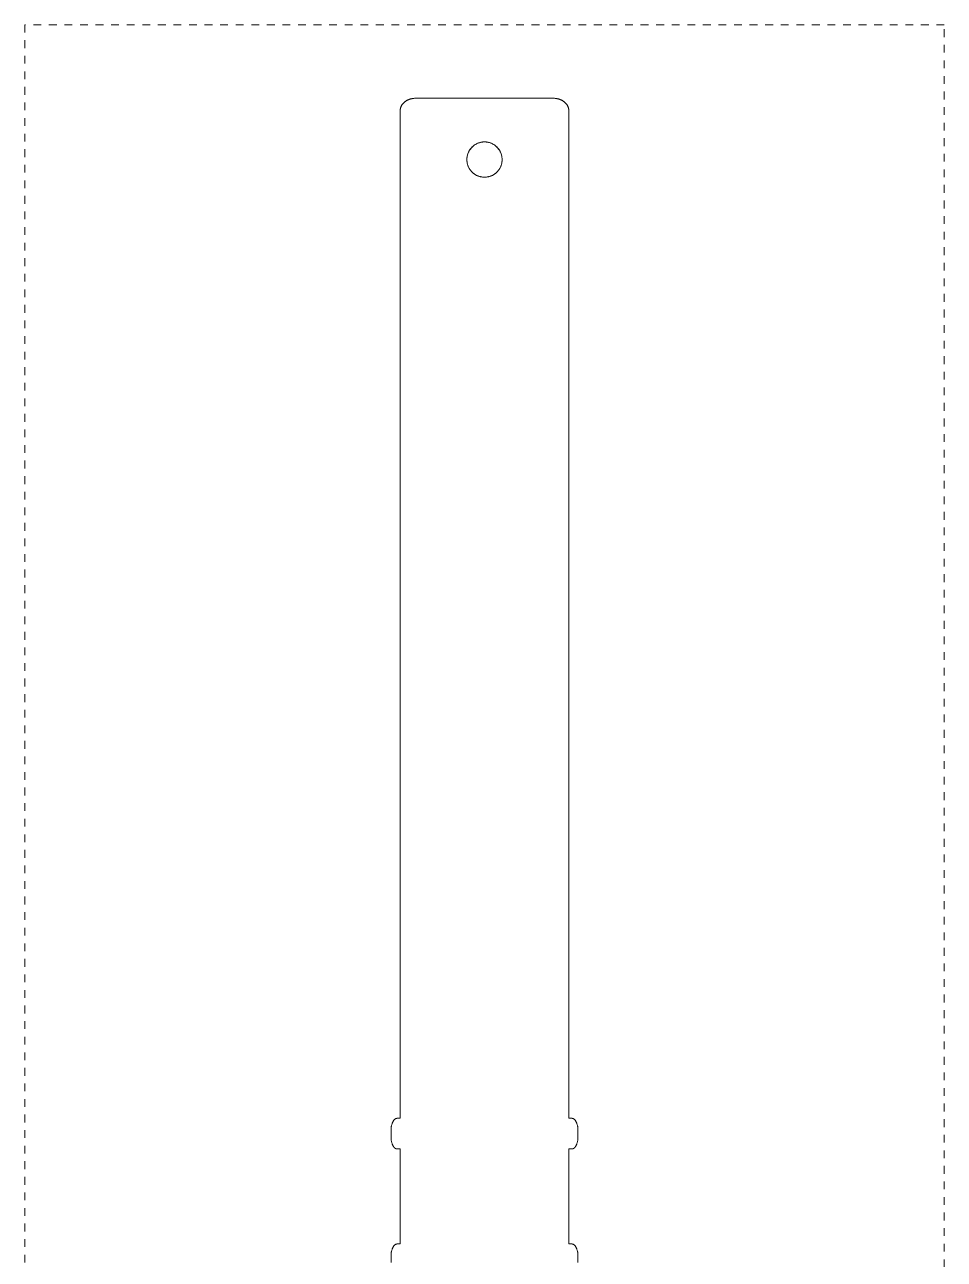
# Model space of a CAD drawing. Header units: inches. Extents: x -10 to 169, y -3 to 129.
# Drawn here: x 54.59 to 66.4, y 13.25 to 29.11 of the extents above; entities that cross this region are included whole.
import ezdxf

# ---------------------------------------------------------------- set-up
doc = ezdxf.new("R2010")
doc.units = ezdxf.units.IN
doc.linetypes.add('HIDDEN', pattern=[1.905, 1.27, -0.635])
doc.layers.add('ZANO_R', color=7, linetype='Continuous', lineweight=0)
doc.layers.add('ZANO_R_przerywana', color=250, linetype='HIDDEN', lineweight=0)

msp = doc.modelspace()

# ---------------------------------------------------------------- linework, layer by layer
at = {"layer": 'ZANO_R'}
for p, q in [((59.4285, 28.0681), (59.43063, 28.07169)), ((59.43063, 28.07169), (59.43286, 28.07521)), ((59.43286, 28.07521), (59.4352, 28.07867)), ((59.4352, 28.07867), (59.43763, 28.08207)), ((59.43763, 28.08207), (59.44015, 28.0854)), ((59.44015, 28.0854), (59.44276, 28.08866)), ((59.44276, 28.08866), (59.44545, 28.09185)), ((59.44545, 28.09185), (59.44827, 28.09502)), ((59.44827, 28.09502), (59.45118, 28.09812)), ((59.45118, 28.09812), (59.45416, 28.10114)), ((59.45416, 28.10114), (59.45722, 28.10409)), ((59.45722, 28.10409), (59.46035, 28.10696)), ((59.46035, 28.10696), (59.46355, 28.10976)), ((59.46355, 28.10976), (59.46681, 28.11248)), ((59.46681, 28.11248), (59.47013, 28.11513)), ((59.47013, 28.11513), (59.47379, 28.1179)), ((59.47379, 28.1179), (59.47751, 28.12059)), ((59.47751, 28.12059), (59.4813, 28.12318)), ((59.4813, 28.12318), (59.48515, 28.12569)), ((59.48515, 28.12569), (59.48905, 28.12811)), ((59.48905, 28.12811), (59.493, 28.13044)), ((59.493, 28.13044), (59.49701, 28.13268)), ((59.49701, 28.13268), (59.50107, 28.13484)), ((59.50107, 28.13484), (59.50517, 28.13691)), ((59.50517, 28.13691), (59.50932, 28.13889)), ((59.50932, 28.13889), (59.51351, 28.14078)), ((59.51351, 28.14078), (59.51773, 28.14258)), ((59.51773, 28.14258), (59.522, 28.1443)), ((59.522, 28.1443), (59.52629, 28.14594)), ((59.52629, 28.14594), (59.53062, 28.14749)), ((59.53062, 28.14749), (59.53498, 28.14895)), ((59.53498, 28.14895), (59.53967, 28.15042)), ((59.53967, 28.15042), (59.54439, 28.15179)), ((59.54439, 28.15179), (59.54914, 28.15307)), ((59.54914, 28.15307), (59.55391, 28.15425)), ((59.55391, 28.15425), (59.5587, 28.15534)), ((59.5587, 28.15534), (59.56352, 28.15633)), ((59.56352, 28.15633), (59.56835, 28.15722)), ((59.56835, 28.15722), (59.5732, 28.15802)), ((59.5732, 28.15802), (59.57808, 28.15873)), ((59.57808, 28.15873), (59.58297, 28.15935)), ((59.58297, 28.15935), (59.58787, 28.15987)), ((59.58787, 28.15987), (59.59278, 28.16029)), ((59.59278, 28.16029), (59.5977, 28.16062)), ((59.5977, 28.16062), (59.60262, 28.16085)), ((59.60262, 28.16085), (59.60755, 28.16099)), ((59.60755, 28.16099), (59.61247, 28.16104)), ((59.61247, 28.16104), (59.82155, 28.16104)), ((59.82155, 28.16104), (59.85975, 28.16104)), ((59.85975, 28.16104), (61.12716, 28.16104)), ((61.12716, 28.16104), (61.16535, 28.16104)), ((61.16535, 28.16104), (61.37443, 28.16104)), ((61.37443, 28.16104), (61.37936, 28.16099)), ((61.37936, 28.16099), (61.38428, 28.16085)), ((61.38428, 28.16085), (61.38921, 28.16062)), ((61.38921, 28.16062), (61.39412, 28.16029)), ((61.39412, 28.16029), (61.39903, 28.15987)), ((61.39903, 28.15987), (61.40394, 28.15935)), ((61.40394, 28.15935), (61.40883, 28.15873)), ((61.40883, 28.15873), (61.41371, 28.15802)), ((61.41371, 28.15802), (61.41856, 28.15722)), ((61.41856, 28.15722), (61.42339, 28.15633)), ((61.42339, 28.15633), (61.42821, 28.15534)), ((61.42821, 28.15534), (61.433, 28.15425)), ((61.433, 28.15425), (61.43777, 28.15307)), ((61.43777, 28.15307), (61.44252, 28.15179)), ((61.44252, 28.15179), (61.44724, 28.15042)), ((61.44724, 28.15042), (61.45193, 28.14895)), ((61.45193, 28.14895), (61.45629, 28.14749)), ((61.45629, 28.14749), (61.46061, 28.14594)), ((61.46061, 28.14594), (61.46491, 28.1443)), ((61.46491, 28.1443), (61.46917, 28.14258)), ((61.46917, 28.14258), (61.4734, 28.14078)), ((61.4734, 28.14078), (61.47759, 28.13889)), ((61.47759, 28.13889), (61.48174, 28.13691)), ((61.48174, 28.13691), (61.48584, 28.13484)), ((61.48584, 28.13484), (61.4899, 28.13268)), ((61.4899, 28.13268), (61.4939, 28.13044)), ((61.4939, 28.13044), (61.49786, 28.12811)), ((61.49786, 28.12811), (61.50176, 28.12569)), ((61.50176, 28.12569), (61.50561, 28.12318)), ((61.50561, 28.12318), (61.50939, 28.12059)), ((61.50939, 28.12059), (61.51312, 28.1179)), ((61.51312, 28.1179), (61.51677, 28.11513)), ((61.51677, 28.11513), (61.5201, 28.11248)), ((61.5201, 28.11248), (61.52336, 28.10976)), ((61.52336, 28.10976), (61.52656, 28.10696)), ((61.52656, 28.10696), (61.52968, 28.10409)), ((61.52968, 28.10409), (61.53274, 28.10114)), ((61.53274, 28.10114), (61.53573, 28.09812)), ((61.53573, 28.09812), (61.53863, 28.09502)), ((61.53863, 28.09502), (61.54146, 28.09185)), ((61.54146, 28.09185), (61.54415, 28.08866)), ((61.54415, 28.08866), (61.54676, 28.0854)), ((61.54676, 28.0854), (61.54928, 28.08207)), ((61.54928, 28.08207), (61.55171, 28.07867)), ((61.55171, 28.07867), (61.55404, 28.07521)), ((61.55404, 28.07521), (61.55628, 28.07169)), ((61.55628, 28.07169), (61.55841, 28.0681)), ((59.41078, 28.00356), (59.41084, 28.00745)), ((59.41078, 26.78308), (59.41078, 28.00356)), ((59.41084, 28.00745), (59.41103, 28.01134)), ((59.41103, 28.01134), (59.41134, 28.01522)), ((59.41134, 28.01522), (59.41177, 28.01909)), ((59.41177, 28.01909), (59.41232, 28.02295)), ((59.41232, 28.02295), (59.41298, 28.02679)), ((59.41298, 28.02679), (59.41377, 28.0306)), ((59.41377, 28.0306), (59.41468, 28.03439)), ((59.41468, 28.03439), (59.41574, 28.03829)), ((59.41574, 28.03829), (59.41693, 28.04216)), ((59.41693, 28.04216), (59.41824, 28.04599)), ((59.41824, 28.04599), (59.41966, 28.04978)), ((59.41966, 28.04978), (59.4212, 28.05352)), ((59.4212, 28.05352), (59.42285, 28.05722)), ((59.42285, 28.05722), (59.42461, 28.06086)), ((59.42461, 28.06086), (59.42647, 28.06445)), ((59.42647, 28.06445), (59.4285, 28.0681)), ((61.55841, 28.0681), (61.56044, 28.06445)), ((61.56044, 28.06445), (61.5623, 28.06086)), ((61.5623, 28.06086), (61.56406, 28.05722)), ((61.56406, 28.05722), (61.56571, 28.05352)), ((61.56571, 28.05352), (61.56725, 28.04978)), ((61.56725, 28.04978), (61.56867, 28.04599)), ((61.56867, 28.04599), (61.56998, 28.04216)), ((61.56998, 28.04216), (61.57117, 28.03829)), ((61.57117, 28.03829), (61.57223, 28.03439)), ((61.57223, 28.03439), (61.57314, 28.0306)), ((61.57314, 28.0306), (61.57392, 28.02679)), ((61.57392, 28.02679), (61.57459, 28.02295)), ((61.57459, 28.02295), (61.57514, 28.01909)), ((61.57514, 28.01909), (61.57557, 28.01522)), ((61.57557, 28.01522), (61.57588, 28.01134)), ((61.57588, 28.01134), (61.57607, 28.00745)), ((61.57607, 28.00745), (61.57613, 28.00356)), ((61.57613, 26.78308), (61.57613, 28.00356)), ((60.4436, 27.59445), (60.43609, 27.59262)), ((60.45117, 27.59603), (60.4436, 27.59445)), ((60.45878, 27.59734), (60.45117, 27.59603)), ((60.46644, 27.5984), (60.45878, 27.59734)), ((60.47413, 27.59919), (60.46644, 27.5984)), ((60.48184, 27.59971), (60.47413, 27.59919)), ((60.48957, 27.59998), (60.48184, 27.59971)), ((60.4973, 27.59998), (60.48957, 27.59998)), ((60.50502, 27.59972), (60.4973, 27.59998)), ((60.51273, 27.59919), (60.50502, 27.59972)), ((60.52042, 27.5984), (60.51273, 27.59919)), ((60.52808, 27.59735), (60.52042, 27.5984)), ((60.5357, 27.59604), (60.52808, 27.59735)), ((60.54327, 27.59446), (60.5357, 27.59604)), ((60.55078, 27.59263), (60.54327, 27.59446)), ((60.27654, 27.4384), (60.27445, 27.43096)), ((60.27888, 27.44577), (60.27654, 27.4384)), ((60.28146, 27.45305), (60.27888, 27.44577)), ((60.2843, 27.46025), (60.28146, 27.45305)), ((60.28738, 27.46734), (60.2843, 27.46025)), ((60.2907, 27.47432), (60.28738, 27.46734)), ((60.29425, 27.48118), (60.2907, 27.47432)), ((60.29804, 27.48792), (60.29425, 27.48118)), ((60.30206, 27.49452), (60.29804, 27.48792)), ((60.3063, 27.50099), (60.30206, 27.49452)), ((60.31075, 27.5073), (60.3063, 27.50099)), ((60.31542, 27.51346), (60.31075, 27.5073)), ((60.3203, 27.51946), (60.31542, 27.51346)), ((60.32538, 27.52529), (60.3203, 27.51946)), ((60.33066, 27.53094), (60.32538, 27.52529)), ((60.33612, 27.5364), (60.33066, 27.53094)), ((60.34177, 27.54168), (60.33612, 27.5364)), ((60.3476, 27.54676), (60.34177, 27.54168)), ((60.35359, 27.55164), (60.3476, 27.54676)), ((60.35975, 27.55631), (60.35359, 27.55164)), ((60.36606, 27.56077), (60.35975, 27.55631)), ((60.37253, 27.56501), (60.36606, 27.56077)), ((60.37913, 27.56903), (60.37253, 27.56501)), ((60.38587, 27.57281), (60.37913, 27.56903)), ((60.39273, 27.57637), (60.38587, 27.57281)), ((60.39971, 27.57969), (60.39273, 27.57637)), ((60.4068, 27.58277), (60.39971, 27.57969)), ((60.41399, 27.58561), (60.4068, 27.58277)), ((60.42128, 27.5882), (60.41399, 27.58561)), ((60.42864, 27.59054), (60.42128, 27.5882)), ((60.43609, 27.59262), (60.42864, 27.59054)), ((60.55822, 27.59055), (60.55078, 27.59263)), ((60.56559, 27.58821), (60.55822, 27.59055)), ((60.57287, 27.58562), (60.56559, 27.58821)), ((60.58006, 27.58279), (60.57287, 27.58562)), ((60.58715, 27.57971), (60.58006, 27.58279)), ((60.59414, 27.57639), (60.58715, 27.57971)), ((60.601, 27.57284), (60.59414, 27.57639)), ((60.60774, 27.56905), (60.601, 27.57284)), ((60.61434, 27.56503), (60.60774, 27.56905)), ((60.62081, 27.56079), (60.61434, 27.56503)), ((60.62712, 27.55634), (60.62081, 27.56079)), ((60.63328, 27.55167), (60.62712, 27.55634)), ((60.63928, 27.54679), (60.63328, 27.55167)), ((60.64511, 27.54171), (60.63928, 27.54679)), ((60.65076, 27.53643), (60.64511, 27.54171)), ((60.65622, 27.53097), (60.65076, 27.53643)), ((60.6615, 27.52532), (60.65622, 27.53097)), ((60.66658, 27.51949), (60.6615, 27.52532)), ((60.67146, 27.5135), (60.66658, 27.51949)), ((60.67613, 27.50734), (60.67146, 27.5135)), ((60.68059, 27.50102), (60.67613, 27.50734)), ((60.68483, 27.49456), (60.68059, 27.50102)), ((60.68884, 27.48796), (60.68483, 27.49456)), ((60.69263, 27.48122), (60.68884, 27.48796)), ((60.69619, 27.47436), (60.69263, 27.48122)), ((60.69951, 27.46738), (60.69619, 27.47436)), ((60.70259, 27.46029), (60.69951, 27.46738)), ((60.70543, 27.4531), (60.70259, 27.46029)), ((60.70802, 27.44581), (60.70543, 27.4531)), ((60.71036, 27.43844), (60.70802, 27.44581)), ((60.71244, 27.431), (60.71036, 27.43844)), ((60.26737, 27.3852), (60.26711, 27.37748)), ((60.26711, 27.37748), (60.26711, 27.36975)), ((60.26711, 27.36975), (60.26737, 27.36202)), ((60.2679, 27.39292), (60.26737, 27.3852)), ((60.26737, 27.36202), (60.2679, 27.35431)), ((60.26869, 27.4006), (60.2679, 27.39292)), ((60.2679, 27.35431), (60.26869, 27.34662)), ((60.26974, 27.40826), (60.26869, 27.4006)), ((60.26869, 27.34662), (60.26975, 27.33896)), ((60.27105, 27.41588), (60.26974, 27.40826)), ((60.26975, 27.33896), (60.27106, 27.33135)), ((60.27262, 27.42345), (60.27105, 27.41588)), ((60.27106, 27.33135), (60.27263, 27.32378)), ((60.27445, 27.43096), (60.27262, 27.42345)), ((60.27263, 27.32378), (60.27447, 27.31627)), ((60.27447, 27.31627), (60.27655, 27.30883)), ((60.27655, 27.30883), (60.27889, 27.30146)), ((60.27889, 27.30146), (60.28148, 27.29417)), ((60.28148, 27.29417), (60.28432, 27.28698)), ((60.28432, 27.28698), (60.2874, 27.27989)), ((60.2874, 27.27989), (60.29072, 27.27291)), ((60.69621, 27.27295), (60.69953, 27.27993)), ((60.69953, 27.27993), (60.70261, 27.28702)), ((60.70261, 27.28702), (60.70544, 27.29422)), ((60.70544, 27.29422), (60.70803, 27.3015)), ((60.70803, 27.3015), (60.71037, 27.30887)), ((60.71037, 27.30887), (60.71245, 27.31631)), ((60.71427, 27.42349), (60.71244, 27.431)), ((60.71245, 27.31631), (60.71428, 27.32382)), ((60.71585, 27.41592), (60.71427, 27.42349)), ((60.71428, 27.32382), (60.71585, 27.33139)), ((60.71716, 27.40831), (60.71585, 27.41592)), ((60.71585, 27.33139), (60.71717, 27.33901)), ((60.71821, 27.40065), (60.71716, 27.40831)), ((60.71717, 27.33901), (60.71822, 27.34666)), ((60.71901, 27.39296), (60.71821, 27.40065)), ((60.71822, 27.34666), (60.71901, 27.35435)), ((60.71953, 27.38525), (60.71901, 27.39296)), ((60.71901, 27.35435), (60.71954, 27.36207)), ((60.7198, 27.37752), (60.71953, 27.38525)), ((60.71954, 27.36207), (60.7198, 27.36979)), ((60.7198, 27.36979), (60.7198, 27.37752)), ((60.29072, 27.27291), (60.29427, 27.26605)), ((60.29427, 27.26605), (60.29806, 27.25931)), ((60.29806, 27.25931), (60.30208, 27.25271)), ((60.30208, 27.25271), (60.30632, 27.24625)), ((60.30632, 27.24625), (60.31078, 27.23993)), ((60.31078, 27.23993), (60.31545, 27.23377)), ((60.31545, 27.23377), (60.32033, 27.22778)), ((60.32033, 27.22778), (60.32541, 27.22195)), ((60.32541, 27.22195), (60.33069, 27.2163)), ((60.33069, 27.2163), (60.33615, 27.21084)), ((60.33615, 27.21084), (60.3418, 27.20556)), ((60.3418, 27.20556), (60.34763, 27.20048)), ((60.34763, 27.20048), (60.35363, 27.1956)), ((60.35363, 27.1956), (60.35979, 27.19093)), ((60.35979, 27.19093), (60.3661, 27.18648)), ((60.3661, 27.18648), (60.37256, 27.18224)), ((60.37256, 27.18224), (60.37917, 27.17822)), ((60.37917, 27.17822), (60.38591, 27.17443)), ((60.38591, 27.17443), (60.39277, 27.17088)), ((60.39277, 27.17088), (60.39975, 27.16756)), ((60.39975, 27.16756), (60.40684, 27.16448)), ((60.40684, 27.16448), (60.41403, 27.16165)), ((60.41403, 27.16165), (60.42132, 27.15906)), ((60.42132, 27.15906), (60.42869, 27.15672)), ((60.42869, 27.15672), (60.43613, 27.15464)), ((60.43613, 27.15464), (60.44364, 27.15281)), ((60.44364, 27.15281), (60.45121, 27.15123)), ((60.45121, 27.15123), (60.45883, 27.14992)), ((60.45883, 27.14992), (60.46648, 27.14887)), ((60.46648, 27.14887), (60.47417, 27.14808)), ((60.47417, 27.14808), (60.48189, 27.14755)), ((60.48189, 27.14755), (60.48961, 27.14729)), ((60.48961, 27.14729), (60.49734, 27.14729)), ((60.49734, 27.14729), (60.50507, 27.14756)), ((60.50507, 27.14756), (60.51278, 27.14808)), ((60.51278, 27.14808), (60.52047, 27.14887)), ((60.52047, 27.14887), (60.52812, 27.14993)), ((60.52812, 27.14993), (60.53574, 27.15124)), ((60.53574, 27.15124), (60.54331, 27.15282)), ((60.54331, 27.15282), (60.55082, 27.15465)), ((60.55082, 27.15465), (60.55826, 27.15673)), ((60.55826, 27.15673), (60.56563, 27.15907)), ((60.56563, 27.15907), (60.57291, 27.16166)), ((60.57291, 27.16166), (60.58011, 27.1645)), ((60.58011, 27.1645), (60.58719, 27.16758)), ((60.58719, 27.16758), (60.59418, 27.1709)), ((60.59418, 27.1709), (60.60104, 27.17446)), ((60.60104, 27.17446), (60.60778, 27.17824)), ((60.60778, 27.17824), (60.61438, 27.18226)), ((60.61438, 27.18226), (60.62084, 27.1865)), ((60.62084, 27.1865), (60.62716, 27.19096)), ((60.62716, 27.19096), (60.63332, 27.19563)), ((60.63332, 27.19563), (60.63931, 27.20051)), ((60.63931, 27.20051), (60.64514, 27.20559)), ((60.64514, 27.20559), (60.65079, 27.21087)), ((60.65079, 27.21087), (60.65625, 27.21633)), ((60.65625, 27.21633), (60.66153, 27.22198)), ((60.66153, 27.22198), (60.66661, 27.22781)), ((60.66661, 27.22781), (60.67148, 27.23381)), ((60.67148, 27.23381), (60.67615, 27.23997)), ((60.67615, 27.23997), (60.68061, 27.24628)), ((60.68061, 27.24628), (60.68485, 27.25275)), ((60.68485, 27.25275), (60.68887, 27.25935)), ((60.68887, 27.25935), (60.69265, 27.26609)), ((60.69265, 27.26609), (60.69621, 27.27295)), ((59.41078, 17.08735), (59.41078, 26.78308)), ((61.57613, 17.08735), (61.57613, 26.78308)), ((59.41078, 17.08735), (59.41078, 15.05842)), ((61.57613, 17.08735), (61.57613, 15.05842)), ((59.29274, 14.90796), (59.29267, 14.90094)), ((59.29298, 14.91509), (59.29274, 14.90796)), ((59.29339, 14.92231), (59.29298, 14.91509)), ((59.29398, 14.9296), (59.29339, 14.92231)), ((59.29475, 14.93692), (59.29398, 14.9296)), ((59.29571, 14.94427), (59.29475, 14.93692)), ((59.29685, 14.95161), (59.29571, 14.94427)), ((59.29819, 14.95891), (59.29685, 14.95161)), ((59.29973, 14.96614), (59.29819, 14.95891)), ((59.30146, 14.97327), (59.29973, 14.96614)), ((59.30339, 14.98027), (59.30146, 14.97327)), ((59.3055, 14.98711), (59.30339, 14.98027)), ((59.3078, 14.99377), (59.3055, 14.98711)), ((59.30902, 14.99701), (59.3078, 14.99377)), ((59.31028, 15.0002), (59.30902, 14.99701)), ((59.31158, 15.00332), (59.31028, 15.0002)), ((59.31292, 15.00638), (59.31158, 15.00332)), ((59.31431, 15.00937), (59.31292, 15.00638)), ((59.31573, 15.01229), (59.31431, 15.00937)), ((59.31719, 15.01514), (59.31573, 15.01229)), ((59.31868, 15.01791), (59.31719, 15.01514)), ((59.32021, 15.02059), (59.31868, 15.01791)), ((59.32178, 15.0232), (59.32021, 15.02059)), ((59.32337, 15.02572), (59.32178, 15.0232)), ((59.32499, 15.02815), (59.32337, 15.02572)), ((59.32664, 15.0305), (59.32499, 15.02815)), ((59.32832, 15.03275), (59.32664, 15.0305)), ((59.33002, 15.03491), (59.32832, 15.03275)), ((59.33174, 15.03698), (59.33002, 15.03491)), ((59.33348, 15.03895), (59.33174, 15.03698)), ((59.33524, 15.04083), (59.33348, 15.03895)), ((59.33702, 15.04261), (59.33524, 15.04083)), ((59.33881, 15.04429), (59.33702, 15.04261)), ((59.34061, 15.04587), (59.33881, 15.04429)), ((59.34242, 15.04736), (59.34061, 15.04587)), ((59.34333, 15.04807), (59.34242, 15.04736)), ((59.34424, 15.04875), (59.34333, 15.04807)), ((59.34516, 15.04941), (59.34424, 15.04875)), ((59.34607, 15.05004), (59.34516, 15.04941)), ((59.34699, 15.05065), (59.34607, 15.05004)), ((59.3479, 15.05124), (59.34699, 15.05065)), ((59.34882, 15.0518), (59.3479, 15.05124)), ((59.34974, 15.05234), (59.34882, 15.0518)), ((59.35066, 15.05285), (59.34974, 15.05234)), ((59.35158, 15.05334), (59.35066, 15.05285)), ((59.35249, 15.05381), (59.35158, 15.05334)), ((59.35341, 15.05425), (59.35249, 15.05381)), ((59.35433, 15.05467), (59.35341, 15.05425)), ((59.35525, 15.05507), (59.35433, 15.05467)), ((59.35616, 15.05544), (59.35525, 15.05507)), ((59.35708, 15.05579), (59.35616, 15.05544)), ((59.35799, 15.05612), (59.35708, 15.05579)), ((59.3589, 15.05642), (59.35799, 15.05612)), ((59.35981, 15.0567), (59.3589, 15.05642)), ((59.36072, 15.05696), (59.35981, 15.0567)), ((59.36163, 15.0572), (59.36072, 15.05696)), ((59.36253, 15.05741), (59.36163, 15.0572)), ((59.36343, 15.05761), (59.36253, 15.05741)), ((59.36433, 15.05778), (59.36343, 15.05761)), ((59.36523, 15.05793), (59.36433, 15.05778)), ((59.36612, 15.05806), (59.36523, 15.05793)), ((59.36701, 15.05817), (59.36612, 15.05806)), ((59.3679, 15.05826), (59.36701, 15.05817)), ((59.36878, 15.05833), (59.3679, 15.05826)), ((59.36966, 15.05838), (59.36878, 15.05833)), ((59.37053, 15.05841), (59.36966, 15.05838)), ((59.37141, 15.05842), (59.37053, 15.05841)), ((59.41078, 15.05842), (59.37141, 15.05842)), ((61.6155, 15.05842), (61.57613, 15.05842)), ((61.61637, 15.05841), (61.6155, 15.05842)), ((61.61725, 15.05838), (61.61637, 15.05841)), ((61.61813, 15.05833), (61.61725, 15.05838)), ((61.61901, 15.05826), (61.61813, 15.05833)), ((61.6199, 15.05817), (61.61901, 15.05826)), ((61.62079, 15.05806), (61.6199, 15.05817)), ((61.62168, 15.05793), (61.62079, 15.05806)), ((61.62258, 15.05778), (61.62168, 15.05793)), ((61.62348, 15.05761), (61.62258, 15.05778)), ((61.62438, 15.05741), (61.62348, 15.05761)), ((61.62528, 15.0572), (61.62438, 15.05741)), ((61.62619, 15.05696), (61.62528, 15.0572)), ((61.62709, 15.0567), (61.62619, 15.05696)), ((61.628, 15.05642), (61.62709, 15.0567)), ((61.62892, 15.05612), (61.628, 15.05642)), ((61.62983, 15.05579), (61.62892, 15.05612)), ((61.63074, 15.05544), (61.62983, 15.05579)), ((61.63166, 15.05507), (61.63074, 15.05544)), ((61.63258, 15.05467), (61.63166, 15.05507)), ((61.63349, 15.05425), (61.63258, 15.05467)), ((61.63441, 15.05381), (61.63349, 15.05425)), ((61.63533, 15.05334), (61.63441, 15.05381)), ((61.63625, 15.05285), (61.63533, 15.05334)), ((61.63717, 15.05234), (61.63625, 15.05285)), ((61.63809, 15.0518), (61.63717, 15.05234)), ((61.639, 15.05124), (61.63809, 15.0518)), ((61.63992, 15.05065), (61.639, 15.05124)), ((61.64084, 15.05004), (61.63992, 15.05065)), ((61.64175, 15.04941), (61.64084, 15.05004)), ((61.64266, 15.04875), (61.64175, 15.04941)), ((61.64358, 15.04807), (61.64266, 15.04875)), ((61.64449, 15.04736), (61.64358, 15.04807)), ((61.6463, 15.04587), (61.64449, 15.04736)), ((61.6481, 15.04429), (61.6463, 15.04587)), ((61.64989, 15.04261), (61.6481, 15.04429)), ((61.65167, 15.04083), (61.64989, 15.04261)), ((61.65343, 15.03895), (61.65167, 15.04083)), ((61.65517, 15.03698), (61.65343, 15.03895)), ((61.65689, 15.03491), (61.65517, 15.03698)), ((61.65859, 15.03275), (61.65689, 15.03491)), ((61.66027, 15.0305), (61.65859, 15.03275)), ((61.66192, 15.02815), (61.66027, 15.0305)), ((61.66354, 15.02572), (61.66192, 15.02815)), ((61.66513, 15.0232), (61.66354, 15.02572)), ((61.66669, 15.02059), (61.66513, 15.0232)), ((61.66822, 15.01791), (61.66669, 15.02059)), ((61.66972, 15.01514), (61.66822, 15.01791)), ((61.67118, 15.01229), (61.66972, 15.01514)), ((61.6726, 15.00937), (61.67118, 15.01229)), ((61.67399, 15.00638), (61.6726, 15.00937)), ((61.67533, 15.00332), (61.67399, 15.00638)), ((61.67663, 15.0002), (61.67533, 15.00332)), ((61.67789, 14.99701), (61.67663, 15.0002)), ((61.67911, 14.99377), (61.67789, 14.99701)), ((61.68141, 14.98711), (61.67911, 14.99377)), ((61.68352, 14.98027), (61.68141, 14.98711)), ((61.68545, 14.97327), (61.68352, 14.98027)), ((61.68718, 14.96614), (61.68545, 14.97327)), ((61.68871, 14.95891), (61.68718, 14.96614)), ((61.69005, 14.95161), (61.68871, 14.95891)), ((61.6912, 14.94427), (61.69005, 14.95161)), ((61.69216, 14.93692), (61.6912, 14.94427)), ((61.69293, 14.9296), (61.69216, 14.93692)), ((61.69351, 14.92231), (61.69293, 14.9296)), ((61.69392, 14.91509), (61.69351, 14.92231)), ((61.69416, 14.90796), (61.69392, 14.91509)), ((61.69424, 14.90094), (61.69416, 14.90796)), ((59.29267, 14.90094), (59.29267, 14.8222)), ((59.29267, 14.8222), (59.29274, 14.81518)), ((59.29274, 14.81518), (59.29298, 14.80805)), ((59.29298, 14.80805), (59.29339, 14.80083)), ((59.29339, 14.80083), (59.29398, 14.79355)), ((59.29398, 14.79355), (59.29475, 14.78622)), ((59.29475, 14.78622), (59.29571, 14.77887)), ((59.29571, 14.77887), (59.29685, 14.77153)), ((59.29685, 14.77153), (59.29819, 14.76423)), ((59.29819, 14.76423), (59.29973, 14.757)), ((59.29973, 14.757), (59.30146, 14.74987)), ((59.30146, 14.74987), (59.30339, 14.74287)), ((61.68352, 14.74287), (61.68545, 14.74987)), ((61.68545, 14.74987), (61.68718, 14.757)), ((61.68718, 14.757), (61.68871, 14.76423)), ((61.68871, 14.76423), (61.69005, 14.77153)), ((61.69005, 14.77153), (61.6912, 14.77887)), ((61.6912, 14.77887), (61.69216, 14.78622)), ((61.69216, 14.78622), (61.69293, 14.79355)), ((61.69293, 14.79355), (61.69351, 14.80083)), ((61.69351, 14.80083), (61.69392, 14.80805)), ((61.69392, 14.80805), (61.69416, 14.81518)), ((61.69416, 14.81518), (61.69424, 14.8222)), ((61.69424, 14.8222), (61.69424, 14.90094)), ((59.30339, 14.74287), (59.3055, 14.73603)), ((59.3055, 14.73603), (59.3078, 14.72938)), ((59.3078, 14.72938), (59.30902, 14.72613)), ((59.30902, 14.72613), (59.31028, 14.72294)), ((59.31028, 14.72294), (59.31158, 14.71982)), ((59.31158, 14.71982), (59.31292, 14.71676)), ((59.31292, 14.71676), (59.31431, 14.71377)), ((59.31431, 14.71377), (59.31573, 14.71085)), ((59.31573, 14.71085), (59.31719, 14.708)), ((59.31719, 14.708), (59.31868, 14.70524)), ((59.31868, 14.70524), (59.32021, 14.70255)), ((59.32021, 14.70255), (59.32178, 14.69994)), ((59.32178, 14.69994), (59.32337, 14.69742)), ((59.32337, 14.69742), (59.32499, 14.69499)), ((59.32499, 14.69499), (59.32664, 14.69265)), ((59.32664, 14.69265), (59.32832, 14.69039)), ((59.32832, 14.69039), (59.33002, 14.68823)), ((59.33002, 14.68823), (59.33174, 14.68617)), ((59.33174, 14.68617), (59.33348, 14.68419)), ((59.33348, 14.68419), (59.33524, 14.68232)), ((59.33524, 14.68232), (59.33702, 14.68054)), ((59.33702, 14.68054), (59.33881, 14.67885)), ((59.33881, 14.67885), (59.34061, 14.67727)), ((59.34061, 14.67727), (59.34242, 14.67578)), ((59.34242, 14.67578), (59.34333, 14.67507)), ((59.34333, 14.67507), (59.34424, 14.67439)), ((59.34424, 14.67439), (59.34516, 14.67373)), ((59.34516, 14.67373), (59.34607, 14.6731)), ((59.34607, 14.6731), (59.34699, 14.67249)), ((59.34699, 14.67249), (59.3479, 14.6719)), ((59.3479, 14.6719), (59.34882, 14.67134)), ((59.34882, 14.67134), (59.34974, 14.6708)), ((59.34974, 14.6708), (59.35066, 14.67029)), ((59.35066, 14.67029), (59.35158, 14.6698)), ((59.35158, 14.6698), (59.35249, 14.66933)), ((59.35249, 14.66933), (59.35341, 14.66889)), ((59.35341, 14.66889), (59.35433, 14.66847)), ((59.35433, 14.66847), (59.35525, 14.66808)), ((59.35525, 14.66808), (59.35616, 14.6677)), ((59.35616, 14.6677), (59.35708, 14.66735)), ((59.35708, 14.66735), (59.35799, 14.66703)), ((59.35799, 14.66703), (59.3589, 14.66672)), ((59.3589, 14.66672), (59.35981, 14.66644)), ((59.35981, 14.66644), (59.36072, 14.66618)), ((59.36072, 14.66618), (59.36163, 14.66594)), ((59.36163, 14.66594), (59.36253, 14.66573)), ((59.36253, 14.66573), (59.36343, 14.66553)), ((59.36343, 14.66553), (59.36433, 14.66536)), ((59.36433, 14.66536), (59.36523, 14.66521)), ((59.36523, 14.66521), (59.36612, 14.66508)), ((59.36612, 14.66508), (59.36701, 14.66497)), ((59.36701, 14.66497), (59.3679, 14.66488)), ((59.3679, 14.66488), (59.36878, 14.66481)), ((59.36878, 14.66481), (59.36966, 14.66476)), ((59.36966, 14.66476), (59.37053, 14.66473)), ((59.37053, 14.66473), (59.37141, 14.66472)), ((59.41078, 14.66472), (59.37141, 14.66472)), ((59.41078, 14.66472), (59.41078, 13.44424)), ((61.57613, 14.66472), (61.57613, 13.44424)), ((61.6155, 14.66472), (61.57613, 14.66472)), ((61.6155, 14.66472), (61.61637, 14.66473)), ((61.61637, 14.66473), (61.61725, 14.66476)), ((61.61725, 14.66476), (61.61813, 14.66481)), ((61.61813, 14.66481), (61.61901, 14.66488)), ((61.61901, 14.66488), (61.6199, 14.66497)), ((61.6199, 14.66497), (61.62079, 14.66508)), ((61.62079, 14.66508), (61.62168, 14.66521)), ((61.62168, 14.66521), (61.62258, 14.66536)), ((61.62258, 14.66536), (61.62348, 14.66553)), ((61.62348, 14.66553), (61.62438, 14.66573)), ((61.62438, 14.66573), (61.62528, 14.66594)), ((61.62528, 14.66594), (61.62619, 14.66618)), ((61.62619, 14.66618), (61.62709, 14.66644)), ((61.62709, 14.66644), (61.628, 14.66672)), ((61.628, 14.66672), (61.62892, 14.66703)), ((61.62892, 14.66703), (61.62983, 14.66735)), ((61.62983, 14.66735), (61.63074, 14.6677)), ((61.63074, 14.6677), (61.63166, 14.66808)), ((61.63166, 14.66808), (61.63258, 14.66847)), ((61.63258, 14.66847), (61.63349, 14.66889)), ((61.63349, 14.66889), (61.63441, 14.66933)), ((61.63441, 14.66933), (61.63533, 14.6698)), ((61.63533, 14.6698), (61.63625, 14.67029)), ((61.63625, 14.67029), (61.63717, 14.6708)), ((61.63717, 14.6708), (61.63809, 14.67134)), ((61.63809, 14.67134), (61.639, 14.6719)), ((61.639, 14.6719), (61.63992, 14.67249)), ((61.63992, 14.67249), (61.64084, 14.6731)), ((61.64084, 14.6731), (61.64175, 14.67373)), ((61.64175, 14.67373), (61.64266, 14.67439)), ((61.64266, 14.67439), (61.64358, 14.67507)), ((61.64358, 14.67507), (61.64449, 14.67578)), ((61.64449, 14.67578), (61.6463, 14.67727)), ((61.6463, 14.67727), (61.6481, 14.67885)), ((61.6481, 14.67885), (61.64989, 14.68054)), ((61.64989, 14.68054), (61.65167, 14.68232)), ((61.65167, 14.68232), (61.65343, 14.68419)), ((61.65343, 14.68419), (61.65517, 14.68617)), ((61.65517, 14.68617), (61.65689, 14.68823)), ((61.65689, 14.68823), (61.65859, 14.69039)), ((61.65859, 14.69039), (61.66027, 14.69265)), ((61.66027, 14.69265), (61.66192, 14.69499)), ((61.66192, 14.69499), (61.66354, 14.69742)), ((61.66354, 14.69742), (61.66513, 14.69994)), ((61.66513, 14.69994), (61.66669, 14.70255)), ((61.66669, 14.70255), (61.66822, 14.70524)), ((61.66822, 14.70524), (61.66972, 14.708)), ((61.66972, 14.708), (61.67118, 14.71085)), ((61.67118, 14.71085), (61.6726, 14.71377)), ((61.6726, 14.71377), (61.67399, 14.71676)), ((61.67399, 14.71676), (61.67533, 14.71982)), ((61.67533, 14.71982), (61.67663, 14.72294)), ((61.67663, 14.72294), (61.67789, 14.72613)), ((61.67789, 14.72613), (61.67911, 14.72938)), ((61.67911, 14.72938), (61.68141, 14.73603)), ((61.68141, 14.73603), (61.68352, 14.74287)), ((59.29475, 13.32275), (59.29398, 13.31542)), ((59.29571, 13.3301), (59.29475, 13.32275)), ((59.29685, 13.33744), (59.29571, 13.3301)), ((59.29819, 13.34473), (59.29685, 13.33744)), ((59.29973, 13.35196), (59.29819, 13.34473)), ((59.30146, 13.3591), (59.29973, 13.35196)), ((59.30339, 13.3661), (59.30146, 13.3591)), ((59.3055, 13.37294), (59.30339, 13.3661)), ((59.3078, 13.37959), (59.3055, 13.37294)), ((59.30902, 13.38284), (59.3078, 13.37959)), ((59.31028, 13.38602), (59.30902, 13.38284)), ((59.31158, 13.38915), (59.31028, 13.38602)), ((59.31292, 13.39221), (59.31158, 13.38915)), ((59.31431, 13.3952), (59.31292, 13.39221)), ((59.31573, 13.39812), (59.31431, 13.3952)), ((59.31719, 13.40097), (59.31573, 13.39812)), ((59.31868, 13.40373), (59.31719, 13.40097)), ((59.32021, 13.40642), (59.31868, 13.40373)), ((59.32178, 13.40903), (59.32021, 13.40642)), ((59.32337, 13.41155), (59.32178, 13.40903)), ((59.32499, 13.41398), (59.32337, 13.41155)), ((59.32664, 13.41632), (59.32499, 13.41398)), ((59.32832, 13.41858), (59.32664, 13.41632)), ((59.33002, 13.42074), (59.32832, 13.41858)), ((59.33174, 13.4228), (59.33002, 13.42074)), ((59.33348, 13.42478), (59.33174, 13.4228)), ((59.33524, 13.42665), (59.33348, 13.42478)), ((59.33702, 13.42843), (59.33524, 13.42665)), ((59.33881, 13.43011), (59.33702, 13.42843)), ((59.34061, 13.4317), (59.33881, 13.43011)), ((59.34242, 13.43319), (59.34061, 13.4317)), ((59.34333, 13.4339), (59.34242, 13.43319)), ((59.34424, 13.43458), (59.34333, 13.4339)), ((59.34516, 13.43524), (59.34424, 13.43458)), ((59.34607, 13.43587), (59.34516, 13.43524)), ((59.34699, 13.43648), (59.34607, 13.43587)), ((59.3479, 13.43707), (59.34699, 13.43648)), ((59.34882, 13.43763), (59.3479, 13.43707)), ((59.34974, 13.43817), (59.34882, 13.43763)), ((59.35066, 13.43868), (59.34974, 13.43817)), ((59.35158, 13.43917), (59.35066, 13.43868)), ((59.35249, 13.43964), (59.35158, 13.43917)), ((59.35341, 13.44008), (59.35249, 13.43964)), ((59.35433, 13.4405), (59.35341, 13.44008)), ((59.35525, 13.44089), (59.35433, 13.4405)), ((59.35616, 13.44127), (59.35525, 13.44089)), ((59.35708, 13.44162), (59.35616, 13.44127)), ((59.35799, 13.44194), (59.35708, 13.44162)), ((59.3589, 13.44225), (59.35799, 13.44194)), ((59.35981, 13.44253), (59.3589, 13.44225)), ((59.36072, 13.44279), (59.35981, 13.44253)), ((59.36163, 13.44303), (59.36072, 13.44279)), ((59.36253, 13.44324), (59.36163, 13.44303)), ((59.36343, 13.44344), (59.36253, 13.44324)), ((59.36433, 13.44361), (59.36343, 13.44344)), ((59.36523, 13.44376), (59.36433, 13.44361)), ((59.36612, 13.44389), (59.36523, 13.44376)), ((59.36701, 13.444), (59.36612, 13.44389)), ((59.3679, 13.44409), (59.36701, 13.444)), ((59.36878, 13.44416), (59.3679, 13.44409)), ((59.36966, 13.44421), (59.36878, 13.44416)), ((59.37053, 13.44424), (59.36966, 13.44421)), ((59.37141, 13.44424), (59.37053, 13.44424)), ((59.41078, 13.44424), (59.37141, 13.44424)), ((61.6155, 13.44424), (61.57613, 13.44424)), ((61.61637, 13.44424), (61.6155, 13.44424)), ((61.61725, 13.44421), (61.61637, 13.44424)), ((61.61813, 13.44416), (61.61725, 13.44421)), ((61.61901, 13.44409), (61.61813, 13.44416)), ((61.6199, 13.444), (61.61901, 13.44409)), ((61.62079, 13.44389), (61.6199, 13.444)), ((61.62168, 13.44376), (61.62079, 13.44389)), ((61.62258, 13.44361), (61.62168, 13.44376)), ((61.62348, 13.44344), (61.62258, 13.44361)), ((61.62438, 13.44324), (61.62348, 13.44344)), ((61.62528, 13.44303), (61.62438, 13.44324)), ((61.62619, 13.44279), (61.62528, 13.44303)), ((61.62709, 13.44253), (61.62619, 13.44279)), ((61.628, 13.44225), (61.62709, 13.44253)), ((61.62892, 13.44194), (61.628, 13.44225)), ((61.62983, 13.44162), (61.62892, 13.44194)), ((61.63074, 13.44127), (61.62983, 13.44162)), ((61.63166, 13.44089), (61.63074, 13.44127)), ((61.63258, 13.4405), (61.63166, 13.44089)), ((61.63349, 13.44008), (61.63258, 13.4405)), ((61.63441, 13.43964), (61.63349, 13.44008)), ((61.63533, 13.43917), (61.63441, 13.43964)), ((61.63625, 13.43868), (61.63533, 13.43917)), ((61.63717, 13.43817), (61.63625, 13.43868)), ((61.63809, 13.43763), (61.63717, 13.43817)), ((61.639, 13.43707), (61.63809, 13.43763)), ((61.63992, 13.43648), (61.639, 13.43707)), ((61.64084, 13.43587), (61.63992, 13.43648)), ((61.64175, 13.43524), (61.64084, 13.43587)), ((61.64266, 13.43458), (61.64175, 13.43524)), ((61.64358, 13.4339), (61.64266, 13.43458)), ((61.64449, 13.43319), (61.64358, 13.4339)), ((61.6463, 13.4317), (61.64449, 13.43319)), ((61.6481, 13.43011), (61.6463, 13.4317)), ((61.64989, 13.42843), (61.6481, 13.43011)), ((61.65167, 13.42665), (61.64989, 13.42843)), ((61.65343, 13.42478), (61.65167, 13.42665)), ((61.65517, 13.4228), (61.65343, 13.42478)), ((61.65689, 13.42074), (61.65517, 13.4228)), ((61.65859, 13.41858), (61.65689, 13.42074)), ((61.66027, 13.41632), (61.65859, 13.41858)), ((61.66192, 13.41398), (61.66027, 13.41632)), ((61.66354, 13.41155), (61.66192, 13.41398)), ((61.66513, 13.40903), (61.66354, 13.41155)), ((61.66669, 13.40642), (61.66513, 13.40903)), ((61.66822, 13.40373), (61.66669, 13.40642)), ((61.66972, 13.40097), (61.66822, 13.40373)), ((61.67118, 13.39812), (61.66972, 13.40097)), ((61.6726, 13.3952), (61.67118, 13.39812)), ((61.67399, 13.39221), (61.6726, 13.3952)), ((61.67533, 13.38915), (61.67399, 13.39221)), ((61.67663, 13.38602), (61.67533, 13.38915)), ((61.67789, 13.38284), (61.67663, 13.38602)), ((61.67911, 13.37959), (61.67789, 13.38284)), ((61.68141, 13.37294), (61.67911, 13.37959)), ((61.68352, 13.3661), (61.68141, 13.37294)), ((61.68545, 13.3591), (61.68352, 13.3661)), ((61.68718, 13.35196), (61.68545, 13.3591)), ((61.68871, 13.34473), (61.68718, 13.35196)), ((61.69005, 13.33744), (61.68871, 13.34473)), ((61.6912, 13.3301), (61.69005, 13.33744)), ((61.69216, 13.32275), (61.6912, 13.3301)), ((61.69293, 13.31542), (61.69216, 13.32275)), ((59.29274, 13.29379), (59.29267, 13.28677)), ((59.29267, 13.28677), (59.29267, 13.20803)), ((59.29298, 13.30092), (59.29274, 13.29379)), ((59.29339, 13.30814), (59.29298, 13.30092)), ((59.29398, 13.31542), (59.29339, 13.30814)), ((61.69351, 13.30814), (61.69293, 13.31542)), ((61.69392, 13.30092), (61.69351, 13.30814)), ((61.69416, 13.29379), (61.69392, 13.30092)), ((61.69424, 13.28677), (61.69416, 13.29379)), ((61.69424, 13.20803), (61.69424, 13.28677))]:
    msp.add_line(p, q, dxfattribs=at)
for centre in [(60.49344, 27.37362), (60.49346, 27.37366)]:
    msp.add_circle(centre, 0.22636, dxfattribs=at)
at = {"layer": 'ZANO_R_przerywana', "ltscale": 0.05}
for p, q in [((54.58794, 29.10592), (54.58794, 1.54686)), ((66.39897, 29.10592), (54.58794, 29.10592)), ((66.39897, 1.54686), (66.39897, 29.10592))]:
    msp.add_line(p, q, dxfattribs=at)

doc.saveas('drawing.dxf')
